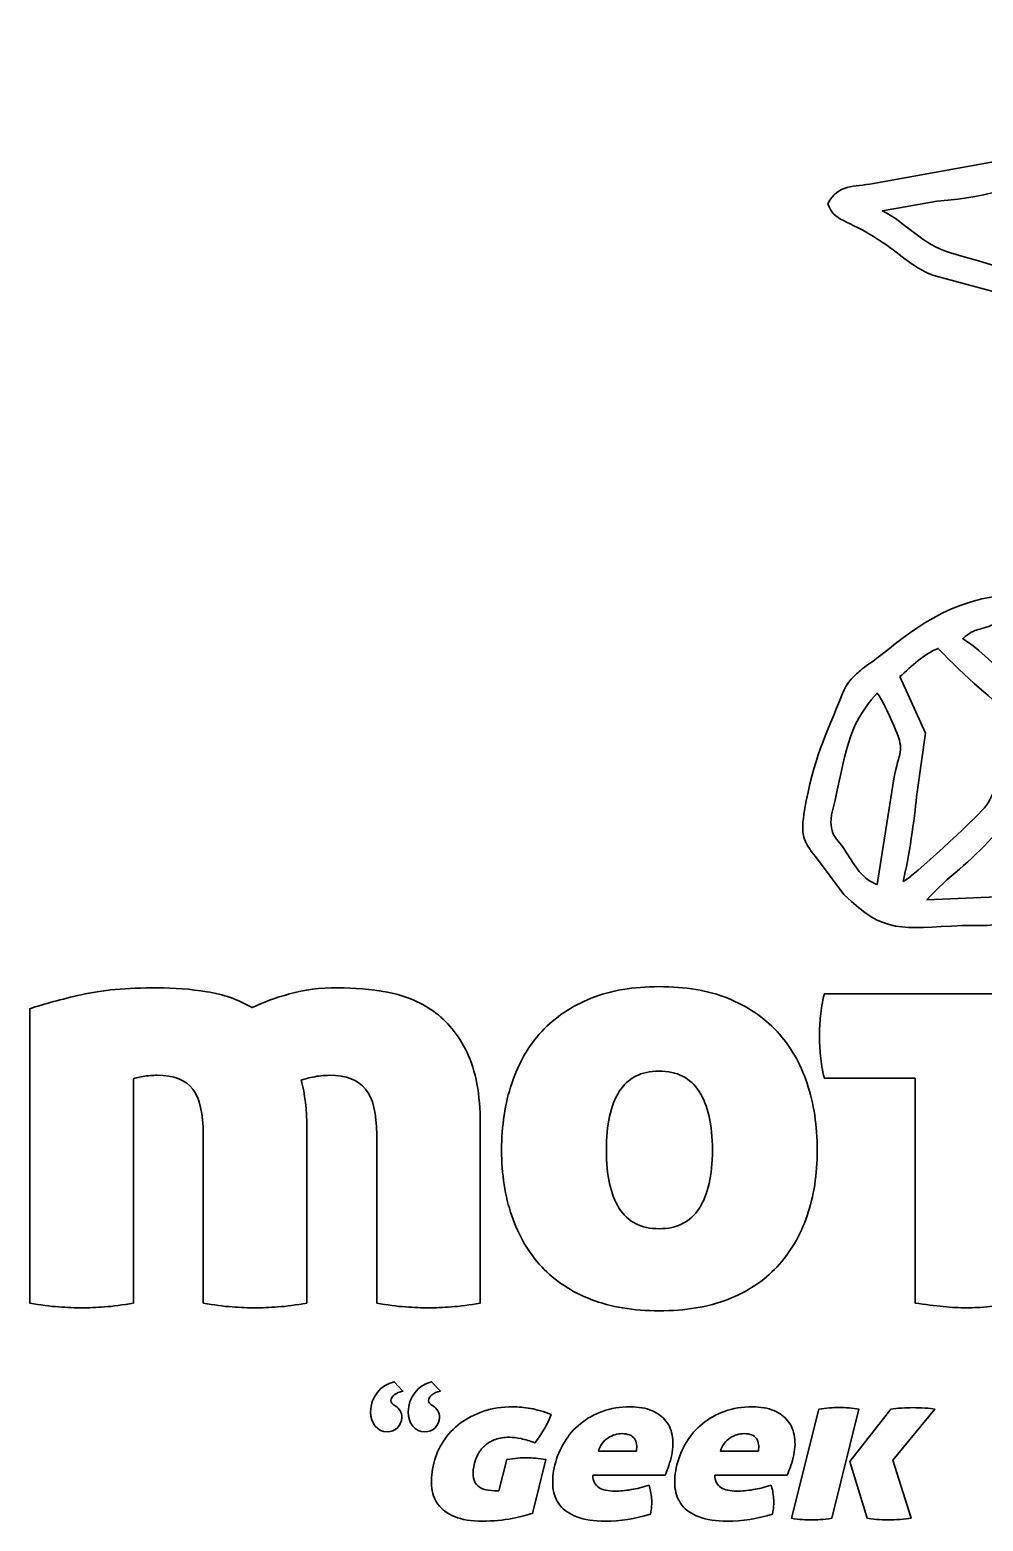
# Model space of a CAD drawing. Header units: inches. Extents: x 3 to 23.3, y -23.3 to -5.2.
# Drawn here: x 17.793 to 19.744, y -23.298 to -20.246 of the extents above; entities that cross this region are included whole.
import ezdxf

# ---------------------------------------------------------------- set-up
doc = ezdxf.new("R2010")
doc.units = ezdxf.units.IN
doc.header["$MEASUREMENT"] = 0
doc.layers.add('Layer 1', color=7, linetype='Continuous')

# ---------------------------------------------------------------- blocks, each defined once
blk = doc.blocks.new('block 8')
at = {"layer": 'Layer 1', "color": 179, "lineweight": 35, "true_color": 0x231f20}
for points, knots in [([(21.692, -21.1379), (21.692, -21.1379), (21.6445, -20.9913), (21.6445, -20.9913), (21.6221, -20.9429), (21.5036, -20.7832), (21.4667, -20.7431), (21.4442, -20.7186), (21.4139, -20.697), (21.3851, -20.6739), (21.3528, -20.6479), (21.3285, -20.6333), (21.3008, -20.6063), (21.2738, -20.58), (21.1271, -20.5181), (21.0814, -20.5071), (20.9866, -20.4843), (20.9327, -20.4679), (20.87, -20.461), (20.87, -20.461), (20.8158, -20.4575), (20.8158, -20.4575), (20.7902, -20.4569), (20.7618, -20.4577), (20.7283, -20.4598), (20.73, -20.4005), (20.7318, -20.3426), (20.7335, -20.2827), (20.7345, -20.2478), (20.6802, -20.2461), (20.6792, -20.2811), (20.6774, -20.3429), (20.6756, -20.4025), (20.6738, -20.4639), (20.6431, -20.466), (20.6149, -20.4671), (20.5831, -20.4686), (20.5027, -20.4723), (20.5462, -20.4499), (20.4938, -20.4242), (20.4729, -20.4139), (20.4107, -20.4272), (20.385, -20.4309), (20.2697, -20.4473), (20.1844, -20.4521), (20.0627, -20.4779), (19.9903, -20.4932), (19.9085, -20.4847), (19.8403, -20.5024), (19.8403, -20.5024), (19.5196, -20.5607), (19.5196, -20.5607), (19.4799, -20.5679), (19.4465, -20.5618), (19.4261, -20.6021), (19.4397, -20.6394), (19.4627, -20.6317), (19.5322, -20.677), (19.5732, -20.7037), (19.5936, -20.7285), (19.6429, -20.7492), (19.6429, -20.7492), (19.9664, -20.8364), (19.9664, -20.8364), (20.0401, -20.8489), (19.9431, -20.8649), (20.0298, -20.9275), (20.0504, -20.9425), (20.059, -20.9516), (20.08, -20.9642), (20.1303, -20.9944), (20.2346, -21.0419), (20.2633, -21.0646), (20.2633, -21.0646), (20.3416, -21.1255), (20.3416, -21.1255), (20.345, -21.1291), (20.3484, -21.1317), (20.3514, -21.1346), (20.3514, -21.1346), (20.3308, -21.1354), (20.3308, -21.1354), (20.2687, -21.1379), (20.2066, -21.1401), (20.1447, -21.1414), (20.1441, -21.1175), (20.1438, -21.0935), (20.1431, -21.0696), (20.1415, -21.017), (20.0596, -21.0177), (20.0612, -21.0705), (20.0644, -21.1804), (20.0651, -21.2904), (20.0683, -21.4004), (20.0699, -21.453), (20.1518, -21.4523), (20.1503, -21.3995), (20.1485, -21.3408), (20.1475, -21.2821), (20.1464, -21.2234), (20.2056, -21.2224), (20.2648, -21.2207), (20.324, -21.2192), (20.324, -21.2192), (20.3463, -21.2187), (20.3463, -21.2187), (20.3463, -21.2187), (20.3462, -21.2199), (20.3462, -21.2199), (20.3281, -21.2642), (20.2967, -21.2956), (20.2749, -21.3561), (20.2676, -21.3763), (20.2363, -21.4478), (20.2262, -21.4545), (20.2262, -21.4545), (20.0298, -21.4964), (20.0298, -21.4964), (19.9941, -21.4991), (19.9584, -21.5047), (19.9227, -21.5075), (19.8744, -21.5112), (19.8673, -21.4842), (19.8459, -21.4568), (19.8254, -21.4304), (19.8106, -21.4), (19.7643, -21.4067), (19.6408, -21.4247), (19.5574, -21.5131), (19.5097, -21.5445), (19.4965, -21.5532), (19.4876, -21.5621), (19.4834, -21.5657), (19.4761, -21.5722), (19.4652, -21.5824), (19.4565, -21.6042), (19.4225, -21.6896), (19.3965, -21.738), (19.3787, -21.843), (19.3703, -21.8925), (19.375, -21.9072), (19.401, -21.9378), (19.401, -21.9378), (19.4592, -22.0161), (19.4592, -22.0161), (19.5438, -22.0979), (19.5743, -22.0843), (19.7021, -22.0795), (19.7237, -22.0787), (19.7407, -22.0796), (19.7583, -22.0786), (19.7966, -22.0764), (19.8275, -22.0707), (19.8677, -22.0719), (19.9044, -22.073), (19.938, -22.0761), (19.9798, -22.0781), (20.0208, -22.08), (20.05, -22.0732), (20.0895, -22.0717), (20.1276, -22.0704), (20.1611, -22.0749), (20.1983, -22.0726), (20.236, -22.0702), (20.2641, -22.0629), (20.3041, -22.0599), (20.3411, -22.0571), (20.3746, -22.059), (20.4109, -22.0573), (20.5205, -22.0523), (20.5384, -22.0581), (20.6275, -22.0573), (20.6275, -22.0573), (21.0681, -22.0524), (21.0681, -22.0524), (21.0994, -22.0513), (21.1469, -22.046), (21.1816, -22.0545), (21.1816, -22.0545), (21.3299, -22.057), (21.3299, -22.057), (21.3629, -22.0562), (21.4144, -22.0122), (21.437, -21.9885), (21.5275, -21.8931), (21.4851, -21.918), (21.5274, -21.8398), (21.5471, -21.8035), (21.5541, -21.7482), (21.5645, -21.7052), (21.5782, -21.6486), (21.5898, -21.6273), (21.6082, -21.5814), (21.6311, -21.5241), (21.6262, -21.509), (21.6388, -21.4538), (21.6508, -21.4015), (21.6649, -21.3747), (21.678, -21.3218), (21.6907, -21.2707), (21.6962, -21.1875), (21.692, -21.1379)], [0, 0, 0, 0, 1, 1, 1, 2, 2, 2, 3, 3, 3, 4, 4, 4, 5, 5, 5, 6, 6, 6, 7, 7, 7, 8, 8, 8, 9, 9, 9, 10, 10, 10, 11, 11, 11, 12, 12, 12, 13, 13, 13, 14, 14, 14, 15, 15, 15, 16, 16, 16, 17, 17, 17, 18, 18, 18, 19, 19, 19, 20, 20, 20, 21, 21, 21, 22, 22, 22, 23, 23, 23, 24, 24, 24, 25, 25, 25, 26, 26, 26, 27, 27, 27, 28, 28, 28, 29, 29, 29, 30, 30, 30, 31, 31, 31, 32, 32, 32, 33, 33, 33, 34, 34, 34, 35, 35, 35, 36, 36, 36, 37, 37, 37, 38, 38, 38, 39, 39, 39, 40, 40, 40, 41, 41, 41, 42, 42, 42, 43, 43, 43, 44, 44, 44, 45, 45, 45, 46, 46, 46, 47, 47, 47, 48, 48, 48, 49, 49, 49, 50, 50, 50, 51, 51, 51, 52, 52, 52, 53, 53, 53, 54, 54, 54, 55, 55, 55, 56, 56, 56, 57, 57, 57, 58, 58, 58, 59, 59, 59, 60, 60, 60, 61, 61, 61, 62, 62, 62, 63, 63, 63, 64, 64, 64, 65, 65, 65, 66, 66, 66, 67, 67, 67, 67]), ([(19.6776, -20.7024), (19.618, -20.685), (19.5884, -20.6422), (19.5381, -20.6167), (19.5381, -20.6167), (19.6498, -20.5967), (19.6498, -20.5967), (19.7745, -20.587), (19.7993, -20.5636), (19.8807, -20.552), (19.9194, -20.5465), (19.9605, -20.5463), (20.0028, -20.5407), (20.0028, -20.5407), (20.4162, -20.4824), (20.4162, -20.4824), (20.4428, -20.4792), (20.4575, -20.4822), (20.4834, -20.4825), (20.4834, -20.4825), (20.5035, -20.5426), (20.5035, -20.5426), (20.5331, -20.6406), (20.5136, -20.6066), (20.4571, -20.6521), (20.4172, -20.6841), (20.4234, -20.6916), (20.4193, -20.7174), (20.4759, -20.7461), (20.5176, -20.7437), (20.544, -20.7516), (20.6258, -20.7759), (20.5995, -20.7616), (20.6617, -20.7769), (20.6783, -20.7809), (20.76, -20.8841), (20.7657, -20.8996), (20.7891, -20.9636), (20.7676, -20.9773), (20.7205, -20.9761), (20.631, -20.9739), (20.6751, -20.9793), (20.5792, -20.9558), (20.3528, -20.9002), (20.4259, -20.8668), (20.3851, -20.8568), (20.2507, -20.8238), (20.1748, -20.8168), (20.0472, -20.7929), (19.8856, -20.7626), (19.8429, -20.751), (19.6776, -20.7024)], [0, 0, 0, 0, 1, 1, 1, 2, 2, 2, 3, 3, 3, 4, 4, 4, 5, 5, 5, 6, 6, 6, 7, 7, 7, 8, 8, 8, 9, 9, 9, 10, 10, 10, 11, 11, 11, 12, 12, 12, 13, 13, 13, 14, 14, 14, 15, 15, 15, 16, 16, 16, 17, 17, 17, 17]), ([(21.5783, -21.4699), (21.5697, -21.5366), (21.5581, -21.556), (21.5318, -21.6171), (21.5102, -21.6673), (21.5041, -21.7287), (21.4877, -21.7828), (21.4751, -21.8243), (21.4588, -21.8863), (21.4259, -21.9192), (21.3996, -21.9455), (21.361, -21.9925), (21.3289, -22.0007), (21.3289, -22.0007), (21.1463, -21.9956), (21.1463, -21.9956), (21.1235, -21.9984), (21.0793, -21.996), (21.0548, -21.9963), (21.0548, -21.9963), (20.9576, -21.9977), (20.9576, -21.9977), (20.8698, -22.0069), (20.6711, -22.004), (20.5772, -21.9999), (20.5772, -21.9999), (20.2918, -22.0055), (20.2918, -22.0055), (20.255, -22.0085), (20.2346, -22.0145), (20.2009, -22.0173), (20.1691, -22.0198), (20.1357, -22.0132), (20.1064, -22.0146), (20.0743, -22.0161), (20.0464, -22.0199), (20.0132, -22.0224), (19.949, -22.0273), (19.8845, -22.0109), (19.8199, -22.0185), (19.8199, -22.0185), (19.6289, -22.0267), (19.6289, -22.0267), (19.6714, -21.979), (19.7192, -21.949), (19.7629, -21.8989), (19.7919, -21.8657), (19.8, -21.878), (19.8195, -21.8221), (19.8344, -21.7796), (19.8446, -21.75), (19.856, -21.7034), (19.9408, -21.7242), (20.1061, -21.68), (20.1787, -21.6741), (20.2563, -21.6679), (20.362, -21.6807), (20.3918, -21.6086), (20.3982, -21.5928), (20.3995, -21.581), (20.4066, -21.5649), (20.4411, -21.487), (20.5425, -21.3288), (20.5716, -21.2142), (20.5716, -21.2142), (20.5716, -21.213), (20.5716, -21.213), (20.6222, -21.2116), (20.6727, -21.2101), (20.7233, -21.2089), (20.8187, -21.2065), (20.9399, -21.1857), (21.0323, -21.2101), (21.149, -21.241), (21.1392, -21.3812), (21.1422, -21.4787), (21.1438, -21.5313), (21.2257, -21.5306), (21.2241, -21.4778), (21.2182, -21.2872), (21.1893, -21.1304), (20.9692, -21.1225), (20.8381, -21.1179), (20.7062, -21.1208), (20.5743, -21.1256), (20.5742, -21.1251), (20.5741, -21.1246), (20.5739, -21.1241), (20.5342, -21.0206), (20.4304, -21.0058), (20.4112, -20.9595), (20.4828, -20.9835), (20.5713, -21.0244), (20.661, -21.0312), (20.7256, -21.0362), (20.8372, -21.0537), (20.8299, -20.9381), (20.8253, -20.8652), (20.7942, -20.8393), (20.7634, -20.8081), (20.7263, -20.7705), (20.7306, -20.7271), (20.6329, -20.7123), (20.6329, -20.7123), (20.51, -20.6882), (20.51, -20.6882), (20.5416, -20.6593), (20.6038, -20.6567), (20.5562, -20.5261), (20.5562, -20.5261), (20.8332, -20.515), (20.8332, -20.515), (20.9211, -20.5222), (21.2009, -20.5857), (21.274, -20.6586), (21.3019, -20.6864), (21.3469, -20.7108), (21.3799, -20.739), (21.4757, -20.8207), (21.458, -20.8245), (21.5023, -20.8815), (21.5329, -20.9209), (21.5871, -20.9837), (21.6016, -21.0328), (21.6126, -21.0701), (21.6319, -21.1149), (21.6371, -21.1557), (21.6523, -21.2759), (21.5888, -21.3874), (21.5783, -21.4699)], [0, 0, 0, 0, 1, 1, 1, 2, 2, 2, 3, 3, 3, 4, 4, 4, 5, 5, 5, 6, 6, 6, 7, 7, 7, 8, 8, 8, 9, 9, 9, 10, 10, 10, 11, 11, 11, 12, 12, 12, 13, 13, 13, 14, 14, 14, 15, 15, 15, 16, 16, 16, 17, 17, 17, 18, 18, 18, 19, 19, 19, 20, 20, 20, 21, 21, 21, 22, 22, 22, 23, 23, 23, 24, 24, 24, 25, 25, 25, 26, 26, 26, 27, 27, 27, 28, 28, 28, 29, 29, 29, 30, 30, 30, 31, 31, 31, 32, 32, 32, 33, 33, 33, 34, 34, 34, 35, 35, 35, 36, 36, 36, 37, 37, 37, 38, 38, 38, 39, 39, 39, 40, 40, 40, 41, 41, 41, 42, 42, 42, 43, 43, 43, 43]), ([(19.7748, -21.4586), (19.9044, -21.6006), (19.8243, -21.5609), (20.0476, -21.5513), (20.077, -21.5501), (20.1816, -21.5186), (20.2114, -21.5152), (20.3021, -21.5049), (20.2506, -21.5356), (20.3211, -21.3897), (20.3389, -21.3528), (20.3399, -21.3366), (20.3623, -21.3045), (20.3899, -21.2648), (20.3978, -21.2472), (20.4055, -21.2185), (20.4055, -21.2185), (20.4056, -21.2172), (20.4056, -21.2172), (20.4056, -21.2172), (20.5145, -21.2144), (20.5145, -21.2144), (20.5145, -21.2144), (20.5145, -21.2158), (20.5145, -21.2158), (20.5099, -21.2293), (20.504, -21.2443), (20.496, -21.2613), (20.47, -21.3169), (20.4682, -21.3419), (20.4213, -21.419), (20.4013, -21.452), (20.3852, -21.4775), (20.3671, -21.5167), (20.3052, -21.6511), (20.3408, -21.5989), (20.2004, -21.6163), (20.1613, -21.6212), (20.1333, -21.6219), (20.0956, -21.6306), (20.0466, -21.6419), (19.9241, -21.6623), (19.8815, -21.6519), (19.8608, -21.6468), (19.752, -21.5195), (19.7023, -21.4922), (19.7303, -21.4666), (19.735, -21.4791), (19.7748, -21.4586)], [0, 0, 0, 0, 1, 1, 1, 2, 2, 2, 3, 3, 3, 4, 4, 4, 5, 5, 5, 6, 6, 6, 7, 7, 7, 8, 8, 8, 9, 9, 9, 10, 10, 10, 11, 11, 11, 12, 12, 12, 13, 13, 13, 14, 14, 14, 15, 15, 15, 16, 16, 16, 16]), ([(19.5803, -21.9891), (19.5923, -21.9401), (19.6039, -21.8603), (19.6076, -21.8159), (19.6076, -21.8159), (19.6261, -21.6855), (19.6261, -21.6855), (19.6261, -21.6855), (19.5739, -21.5699), (19.5739, -21.5699), (19.5968, -21.5491), (19.6239, -21.5225), (19.6524, -21.5121), (19.7064, -21.5712), (19.7755, -21.6246), (19.7893, -21.6409), (19.8101, -21.6653), (19.8022, -21.6697), (19.8022, -21.6698), (19.8012, -21.71), (19.7688, -21.8141), (19.747, -21.8385), (19.7249, -21.8631), (19.5995, -21.9812), (19.5803, -21.9891)], [0, 0, 0, 0, 1, 1, 1, 2, 2, 2, 3, 3, 3, 4, 4, 4, 5, 5, 5, 6, 6, 6, 7, 7, 7, 8, 8, 8, 8]), ([(19.5612, -21.7788), (19.5612, -21.7788), (19.5273, -21.9954), (19.5273, -21.9954), (19.4974, -21.9853), (19.4802, -21.9555), (19.4647, -21.9302), (19.446, -21.8998), (19.424, -21.8927), (19.4359, -21.8444), (19.4655, -21.7239), (19.4622, -21.6764), (19.5272, -21.6034), (19.5363, -21.6143), (19.5579, -21.6618), (19.565, -21.6786), (19.5839, -21.7237), (19.5722, -21.7223), (19.5612, -21.7788)], [0, 0, 0, 0, 1, 1, 1, 2, 2, 2, 3, 3, 3, 4, 4, 4, 5, 5, 5, 6, 6, 6, 6])]:
    blk.add_open_spline(points, degree=3, knots=knots, dxfattribs=at)
blk = doc.blocks.new('block 9')
at = {"layer": 'Layer 1', "color": 179, "lineweight": 35, "true_color": 0x231f20}
for points, knots in [([(18.532, -23.0515), (18.532, -23.0559), (18.534, -23.0583), (18.5409, -23.0624), (18.5501, -23.0678), (18.5542, -23.0753), (18.5542, -23.0863), (18.5542, -23.1026), (18.5409, -23.1156), (18.5242, -23.1156), (18.5047, -23.1156), (18.4904, -23.0985), (18.4904, -23.0747), (18.4904, -23.045), (18.5098, -23.0201), (18.5385, -23.0129), (18.5385, -23.0129), (18.5566, -23.032), (18.5566, -23.032), (18.5416, -23.0354), (18.532, -23.0429), (18.532, -23.0515)], [0, 0, 0, 0, 1, 1, 1, 2, 2, 2, 3, 3, 3, 4, 4, 4, 5, 5, 5, 6, 6, 6, 7, 7, 7, 7]), ([(18.6091, -23.0515), (18.6091, -23.0559), (18.6108, -23.0579), (18.618, -23.0624), (18.6268, -23.0678), (18.6313, -23.0753), (18.6313, -23.0863), (18.6313, -23.1026), (18.618, -23.1156), (18.6013, -23.1156), (18.5815, -23.1156), (18.5675, -23.0985), (18.5675, -23.0747), (18.5675, -23.045), (18.5869, -23.0201), (18.6152, -23.0129), (18.6152, -23.0129), (18.6333, -23.032), (18.6333, -23.032), (18.6187, -23.0354), (18.6091, -23.0429), (18.6091, -23.0515)], [0, 0, 0, 0, 1, 1, 1, 2, 2, 2, 3, 3, 3, 4, 4, 4, 5, 5, 5, 6, 6, 6, 7, 7, 7, 7]), ([(18.7195, -23.2983), (18.6962, -23.2983), (18.6771, -23.2952), (18.6622, -23.289), (18.6474, -23.2828), (18.6361, -23.2744), (18.6283, -23.2637), (18.6206, -23.253), (18.6162, -23.2405), (18.6151, -23.2261), (18.614, -23.2117), (18.6155, -23.1962), (18.6196, -23.1798), (18.6235, -23.1639), (18.6301, -23.1489), (18.6393, -23.1348), (18.6485, -23.1207), (18.66, -23.1084), (18.6738, -23.098), (18.6876, -23.0876), (18.7035, -23.0794), (18.7216, -23.0734), (18.7397, -23.0673), (18.7596, -23.0643), (18.7813, -23.0643), (18.7927, -23.0643), (18.8049, -23.0654), (18.8179, -23.0677), (18.831, -23.07), (18.8449, -23.0741), (18.8597, -23.0798), (18.8582, -23.0847), (18.8564, -23.0894), (18.8543, -23.0937), (18.8523, -23.098), (18.85, -23.1024), (18.8474, -23.1069), (18.8448, -23.1114), (18.8418, -23.1161), (18.8385, -23.1211), (18.8351, -23.1262), (18.8312, -23.1319), (18.8267, -23.1382), (18.8166, -23.1342), (18.8071, -23.1313), (18.7982, -23.1294), (18.7892, -23.1275), (18.7814, -23.1266), (18.7745, -23.1266), (18.7638, -23.1266), (18.7544, -23.128), (18.7462, -23.1309), (18.738, -23.1338), (18.731, -23.1377), (18.7253, -23.1426), (18.7195, -23.1475), (18.7148, -23.1532), (18.711, -23.1597), (18.7073, -23.1661), (18.7046, -23.1728), (18.7029, -23.1798), (18.698, -23.1991), (18.6992, -23.2133), (18.7063, -23.2224), (18.7135, -23.2315), (18.7261, -23.236), (18.7443, -23.236), (18.7443, -23.236), (18.7531, -23.236), (18.7531, -23.236), (18.7531, -23.236), (18.7689, -23.1724), (18.7689, -23.1724), (18.7774, -23.171), (18.7849, -23.17), (18.7914, -23.1694), (18.7978, -23.1688), (18.804, -23.1685), (18.8099, -23.1685), (18.8212, -23.1685), (18.8344, -23.1698), (18.8493, -23.1724), (18.8493, -23.1724), (18.8219, -23.2823), (18.8219, -23.2823), (18.8117, -23.2855), (18.7977, -23.2889), (18.7799, -23.2927), (18.762, -23.2964), (18.7419, -23.2983), (18.7195, -23.2983)], [0, 0, 0, 0, 1, 1, 1, 2, 2, 2, 3, 3, 3, 4, 4, 4, 5, 5, 5, 6, 6, 6, 7, 7, 7, 8, 8, 8, 9, 9, 9, 10, 10, 10, 11, 11, 11, 12, 12, 12, 13, 13, 13, 14, 14, 14, 15, 15, 15, 16, 16, 16, 17, 17, 17, 18, 18, 18, 19, 19, 19, 20, 20, 20, 21, 21, 21, 22, 22, 22, 23, 23, 23, 24, 24, 24, 25, 25, 25, 26, 26, 26, 27, 27, 27, 28, 28, 28, 29, 29, 29, 30, 30, 30, 30]), ([(18.945, -23.2044), (18.9457, -23.2163), (18.9498, -23.2246), (18.9575, -23.2295), (18.9652, -23.2344), (18.9764, -23.2369), (18.991, -23.2369), (19.0004, -23.2369), (19.0112, -23.2359), (19.0234, -23.2338), (19.0356, -23.2318), (19.0478, -23.2288), (19.0602, -23.2248), (19.0629, -23.2323), (19.0647, -23.2412), (19.0655, -23.2516), (19.0663, -23.262), (19.0655, -23.2728), (19.063, -23.284), (19.0317, -23.2935), (19.001, -23.2983), (18.9708, -23.2983), (18.9474, -23.2983), (18.9281, -23.2954), (18.9128, -23.2897), (18.8975, -23.2839), (18.8859, -23.2759), (18.8779, -23.2656), (18.8699, -23.2554), (18.8652, -23.2432), (18.8636, -23.2291), (18.8621, -23.215), (18.8635, -23.1995), (18.8676, -23.1828), (18.8717, -23.1664), (18.8782, -23.1509), (18.887, -23.1365), (18.8958, -23.1221), (18.9067, -23.1096), (18.9197, -23.0989), (18.9328, -23.0882), (18.9479, -23.0798), (18.965, -23.0736), (18.9821, -23.0674), (19.0011, -23.0643), (19.0218, -23.0643), (19.039, -23.0643), (19.0537, -23.0668), (19.0659, -23.0721), (19.0781, -23.0772), (19.0877, -23.0844), (19.0949, -23.0935), (19.1021, -23.1025), (19.1066, -23.1135), (19.1084, -23.1263), (19.1102, -23.1392), (19.1093, -23.1531), (19.1055, -23.1681), (19.1036, -23.1759), (19.1014, -23.1829), (19.0991, -23.1891), (19.0967, -23.1953), (19.0947, -23.2004), (19.0931, -23.2044), (19.0931, -23.2044), (18.945, -23.2044), (18.945, -23.2044)], [0, 0, 0, 0, 1, 1, 1, 2, 2, 2, 3, 3, 3, 4, 4, 4, 5, 5, 5, 6, 6, 6, 7, 7, 7, 8, 8, 8, 9, 9, 9, 10, 10, 10, 11, 11, 11, 12, 12, 12, 13, 13, 13, 14, 14, 14, 15, 15, 15, 16, 16, 16, 17, 17, 17, 18, 18, 18, 19, 19, 19, 20, 20, 20, 21, 21, 21, 22, 22, 22, 22]), ([(19.1948, -23.2044), (19.1955, -23.2163), (19.1996, -23.2246), (19.2073, -23.2295), (19.215, -23.2344), (19.2262, -23.2369), (19.2408, -23.2369), (19.2502, -23.2369), (19.261, -23.2359), (19.2732, -23.2338), (19.2854, -23.2318), (19.2976, -23.2288), (19.31, -23.2248), (19.3127, -23.2323), (19.3145, -23.2412), (19.3153, -23.2516), (19.3161, -23.262), (19.3153, -23.2728), (19.3128, -23.284), (19.2815, -23.2935), (19.2508, -23.2983), (19.2206, -23.2983), (19.1972, -23.2983), (19.1779, -23.2954), (19.1626, -23.2897), (19.1473, -23.2839), (19.1357, -23.2759), (19.1277, -23.2656), (19.1197, -23.2554), (19.1149, -23.2432), (19.1134, -23.2291), (19.1119, -23.215), (19.1133, -23.1995), (19.1174, -23.1828), (19.1215, -23.1664), (19.128, -23.1509), (19.1368, -23.1365), (19.1456, -23.1221), (19.1565, -23.1096), (19.1695, -23.0989), (19.1826, -23.0882), (19.1977, -23.0798), (19.2148, -23.0736), (19.2319, -23.0674), (19.2509, -23.0643), (19.2716, -23.0643), (19.2888, -23.0643), (19.3035, -23.0668), (19.3157, -23.0721), (19.3279, -23.0772), (19.3375, -23.0844), (19.3447, -23.0935), (19.3519, -23.1025), (19.3563, -23.1135), (19.3582, -23.1263), (19.36, -23.1392), (19.359, -23.1531), (19.3553, -23.1681), (19.3534, -23.1759), (19.3512, -23.1829), (19.3489, -23.1891), (19.3465, -23.1953), (19.3445, -23.2004), (19.3428, -23.2044), (19.3428, -23.2044), (19.1948, -23.2044), (19.1948, -23.2044)], [0, 0, 0, 0, 1, 1, 1, 2, 2, 2, 3, 3, 3, 4, 4, 4, 5, 5, 5, 6, 6, 6, 7, 7, 7, 8, 8, 8, 9, 9, 9, 10, 10, 10, 11, 11, 11, 12, 12, 12, 13, 13, 13, 14, 14, 14, 15, 15, 15, 16, 16, 16, 17, 17, 17, 18, 18, 18, 19, 19, 19, 20, 20, 20, 21, 21, 21, 22, 22, 22, 22]), ([(19.4077, -23.0694), (19.4152, -23.068), (19.4225, -23.067), (19.4296, -23.0664), (19.4367, -23.0659), (19.4435, -23.0656), (19.45, -23.0656), (19.4562, -23.0656), (19.4628, -23.0659), (19.4698, -23.0664), (19.4768, -23.067), (19.4835, -23.068), (19.49, -23.0694), (19.49, -23.0694), (19.4344, -23.2922), (19.4344, -23.2922), (19.4256, -23.2937), (19.4178, -23.2946), (19.4108, -23.2951), (19.4039, -23.2955), (19.3978, -23.2957), (19.3927, -23.2957), (19.3871, -23.2957), (19.381, -23.2955), (19.3743, -23.2951), (19.3676, -23.2946), (19.3602, -23.2937), (19.3521, -23.2922), (19.3521, -23.2922), (19.4077, -23.0694), (19.4077, -23.0694)], [0, 0, 0, 0, 1, 1, 1, 2, 2, 2, 3, 3, 3, 4, 4, 4, 5, 5, 5, 6, 6, 6, 7, 7, 7, 8, 8, 8, 9, 9, 9, 10, 10, 10, 10]), ([(19.5552, -23.0694), (19.5613, -23.0683), (19.5687, -23.0674), (19.5773, -23.0668), (19.5859, -23.0663), (19.5934, -23.066), (19.5999, -23.066), (19.6083, -23.066), (19.6168, -23.0663), (19.6252, -23.0668), (19.6337, -23.0674), (19.6404, -23.0683), (19.6453, -23.0694), (19.6453, -23.0694), (19.559, -23.1733), (19.559, -23.1733), (19.559, -23.1733), (19.5965, -23.2922), (19.5965, -23.2922), (19.5904, -23.2934), (19.5829, -23.2943), (19.574, -23.2948), (19.5651, -23.2954), (19.5574, -23.2957), (19.5509, -23.2957), (19.5425, -23.2957), (19.5342, -23.2954), (19.526, -23.2948), (19.5179, -23.2943), (19.5115, -23.2934), (19.5069, -23.2922), (19.5069, -23.2922), (19.4711, -23.1763), (19.4711, -23.1763), (19.4711, -23.1763), (19.5552, -23.0694), (19.5552, -23.0694)], [0, 0, 0, 0, 1, 1, 1, 2, 2, 2, 3, 3, 3, 4, 4, 4, 5, 5, 5, 6, 6, 6, 7, 7, 7, 8, 8, 8, 9, 9, 9, 10, 10, 10, 11, 11, 11, 12, 12, 12, 12]), ([(19.0052, -23.1192), (18.9948, -23.1192), (18.9852, -23.1221), (18.9763, -23.1279), (18.9674, -23.1336), (18.9608, -23.1426), (18.9565, -23.1547), (18.9565, -23.1547), (19.0344, -23.1547), (19.0344, -23.1547), (19.0362, -23.1446), (19.0348, -23.1361), (19.0302, -23.1294), (19.0256, -23.1226), (19.0172, -23.1192), (19.0052, -23.1192)], [0, 0, 0, 0, 1, 1, 1, 2, 2, 2, 3, 3, 3, 4, 4, 4, 5, 5, 5, 5]), ([(19.255, -23.1192), (19.2446, -23.1192), (19.235, -23.1221), (19.2261, -23.1279), (19.2172, -23.1336), (19.2106, -23.1426), (19.2063, -23.1547), (19.2063, -23.1547), (19.2841, -23.1547), (19.2841, -23.1547), (19.286, -23.1446), (19.2846, -23.1361), (19.28, -23.1294), (19.2754, -23.1226), (19.267, -23.1192), (19.255, -23.1192)], [0, 0, 0, 0, 1, 1, 1, 2, 2, 2, 3, 3, 3, 4, 4, 4, 5, 5, 5, 5])]:
    blk.add_open_spline(points, degree=3, knots=knots, dxfattribs=at)
blk = doc.blocks.new('block 14')
at = {"layer": 'Layer 1', "color": 179, "lineweight": 35, "true_color": 0x231f20}
for points, knots in [([(18.0537, -22.2067), (18.088, -22.2067), (18.1219, -22.2094), (18.1553, -22.2147), (18.1887, -22.22), (18.2197, -22.2308), (18.2481, -22.2472), (18.2699, -22.2366), (18.2954, -22.2272), (18.3246, -22.219), (18.3539, -22.2108), (18.3869, -22.2067), (18.4237, -22.2067), (18.4564, -22.2067), (18.49, -22.2098), (18.5247, -22.2159), (18.5594, -22.222), (18.5908, -22.2349), (18.6188, -22.2545), (18.6468, -22.2742), (18.6698, -22.3024), (18.6878, -22.3392), (18.7057, -22.376), (18.7147, -22.4246), (18.7147, -22.4851), (18.7147, -22.4851), (18.7147, -22.8519), (18.7147, -22.8519), (18.693, -22.8559), (18.6733, -22.8586), (18.6558, -22.8598), (18.6382, -22.8611), (18.6227, -22.8617), (18.6094, -22.8617), (18.5951, -22.8617), (18.5793, -22.8611), (18.5617, -22.8598), (18.5441, -22.8586), (18.5245, -22.8559), (18.5028, -22.8519), (18.5028, -22.8519), (18.5028, -22.5072), (18.5028, -22.5072), (18.5028, -22.4639), (18.4952, -22.4328), (18.4802, -22.414), (18.4651, -22.3952), (18.4405, -22.3858), (18.4062, -22.3858), (18.3945, -22.3858), (18.383, -22.387), (18.3717, -22.3895), (18.3604, -22.3919), (18.3527, -22.394), (18.3485, -22.3956), (18.356, -22.4242), (18.3598, -22.4569), (18.3598, -22.4937), (18.3598, -22.4937), (18.3598, -22.8519), (18.3598, -22.8519), (18.338, -22.8559), (18.3184, -22.8586), (18.3008, -22.8598), (18.2832, -22.8611), (18.2678, -22.8617), (18.2544, -22.8617), (18.2402, -22.8617), (18.2243, -22.8611), (18.2067, -22.8598), (18.1892, -22.8586), (18.1695, -22.8559), (18.1478, -22.8519), (18.1478, -22.8519), (18.1478, -22.5072), (18.1478, -22.5072), (18.1478, -22.4639), (18.1407, -22.4328), (18.1264, -22.414), (18.1122, -22.3952), (18.088, -22.3858), (18.0537, -22.3858), (18.0445, -22.3858), (18.0347, -22.3866), (18.0242, -22.3882), (18.0138, -22.3899), (18.0073, -22.3915), (18.0048, -22.3931), (18.0048, -22.3931), (18.0048, -22.8519), (18.0048, -22.8519), (17.983, -22.8559), (17.9634, -22.8586), (17.9458, -22.8598), (17.9283, -22.8611), (17.9128, -22.8617), (17.8994, -22.8617), (17.8852, -22.8617), (17.8693, -22.8611), (17.8518, -22.8598), (17.8342, -22.8586), (17.8145, -22.8559), (17.7928, -22.8519), (17.7928, -22.8519), (17.7928, -22.2496), (17.7928, -22.2496), (17.8221, -22.2398), (17.8572, -22.2302), (17.8982, -22.2208), (17.9391, -22.2114), (17.991, -22.2067), (18.0537, -22.2067)], [0, 0, 0, 0, 1, 1, 1, 2, 2, 2, 3, 3, 3, 4, 4, 4, 5, 5, 5, 6, 6, 6, 7, 7, 7, 8, 8, 8, 9, 9, 9, 10, 10, 10, 11, 11, 11, 12, 12, 12, 13, 13, 13, 14, 14, 14, 15, 15, 15, 16, 16, 16, 17, 17, 17, 18, 18, 18, 19, 19, 19, 20, 20, 20, 21, 21, 21, 22, 22, 22, 23, 23, 23, 24, 24, 24, 25, 25, 25, 26, 26, 26, 27, 27, 27, 28, 28, 28, 29, 29, 29, 30, 30, 30, 31, 31, 31, 32, 32, 32, 33, 33, 33, 34, 34, 34, 35, 35, 35, 36, 36, 36, 37, 37, 37, 37]), ([(18.7585, -22.5391), (18.7585, -22.4892), (18.7654, -22.4436), (18.7792, -22.4023), (18.793, -22.3611), (18.8135, -22.3257), (18.8407, -22.2962), (18.8678, -22.2668), (18.9015, -22.2441), (18.9416, -22.2282), (18.9818, -22.2122), (19.0282, -22.2043), (19.0809, -22.2043), (19.1344, -22.2043), (19.1812, -22.2122), (19.2214, -22.2282), (19.2615, -22.2441), (19.2951, -22.2668), (19.3223, -22.2962), (19.3495, -22.3257), (19.37, -22.3611), (19.3838, -22.4023), (19.3976, -22.4436), (19.4045, -22.4892), (19.4045, -22.5391), (19.4045, -22.5882), (19.3976, -22.6329), (19.3838, -22.6734), (19.37, -22.7139), (19.3495, -22.7486), (19.3223, -22.7777), (19.2951, -22.8067), (19.2615, -22.829), (19.2214, -22.8445), (19.1812, -22.86), (19.1344, -22.8678), (19.0809, -22.8678), (19.0282, -22.8678), (18.9818, -22.86), (18.9416, -22.8445), (18.9015, -22.829), (18.8678, -22.8067), (18.8407, -22.7777), (18.8135, -22.7486), (18.793, -22.7139), (18.7792, -22.6734), (18.7654, -22.6329), (18.7585, -22.5882), (18.7585, -22.5391)], [0, 0, 0, 0, 1, 1, 1, 2, 2, 2, 3, 3, 3, 4, 4, 4, 5, 5, 5, 6, 6, 6, 7, 7, 7, 8, 8, 8, 9, 9, 9, 10, 10, 10, 11, 11, 11, 12, 12, 12, 13, 13, 13, 14, 14, 14, 15, 15, 15, 16, 16, 16, 16]), ([(19.6048, -22.3919), (19.6048, -22.3919), (19.4192, -22.3919), (19.4192, -22.3919), (19.415, -22.3756), (19.4123, -22.3602), (19.4111, -22.3459), (19.4098, -22.3316), (19.4092, -22.3179), (19.4092, -22.3048), (19.4092, -22.2918), (19.4098, -22.2783), (19.4111, -22.2644), (19.4123, -22.2505), (19.415, -22.2353), (19.4192, -22.219), (19.4192, -22.219), (20.0025, -22.219), (20.0025, -22.219), (20.0066, -22.2353), (20.0094, -22.2505), (20.0106, -22.2644), (20.0119, -22.2783), (20.0125, -22.2918), (20.0125, -22.3048), (20.0125, -22.3179), (20.0119, -22.3316), (20.0106, -22.3459), (20.0094, -22.3602), (20.0066, -22.3756), (20.0025, -22.3919), (20.0025, -22.3919), (19.8168, -22.3919), (19.8168, -22.3919), (19.8168, -22.3919), (19.8168, -22.8519), (19.8168, -22.8519), (19.7951, -22.8551), (19.7754, -22.8576), (19.7579, -22.8592), (19.7403, -22.8608), (19.7244, -22.8617), (19.7102, -22.8617), (19.696, -22.8617), (19.6801, -22.8608), (19.6625, -22.8592), (19.645, -22.8576), (19.6257, -22.8551), (19.6048, -22.8519), (19.6048, -22.8519), (19.6048, -22.3919), (19.6048, -22.3919)], [0, 0, 0, 0, 1, 1, 1, 2, 2, 2, 3, 3, 3, 4, 4, 4, 5, 5, 5, 6, 6, 6, 7, 7, 7, 8, 8, 8, 9, 9, 9, 10, 10, 10, 11, 11, 11, 12, 12, 12, 13, 13, 13, 14, 14, 14, 15, 15, 15, 16, 16, 16, 17, 17, 17, 17]), ([(19.19, -22.5391), (19.19, -22.4868), (19.181, -22.4467), (19.163, -22.4189), (19.145, -22.3911), (19.1177, -22.3772), (19.0809, -22.3772), (19.0441, -22.3772), (19.0169, -22.3911), (18.9993, -22.4189), (18.9818, -22.4467), (18.973, -22.4868), (18.973, -22.5391), (18.973, -22.5906), (18.9818, -22.6303), (18.9993, -22.6581), (19.0169, -22.6859), (19.0441, -22.6998), (19.0809, -22.6998), (19.1177, -22.6998), (19.145, -22.6859), (19.163, -22.6581), (19.181, -22.6303), (19.19, -22.5906), (19.19, -22.5391)], [0, 0, 0, 0, 1, 1, 1, 2, 2, 2, 3, 3, 3, 4, 4, 4, 5, 5, 5, 6, 6, 6, 7, 7, 7, 8, 8, 8, 8])]:
    blk.add_open_spline(points, degree=3, knots=knots, dxfattribs=at)
blk = doc.blocks.new('block 7')
at = {"layer": 'Layer 1'}
for name in ['block 8', 'block 14', 'block 9']:
    blk.add_blockref(name, (0, 0), dxfattribs=at)

msp = doc.modelspace()

# ---------------------------------------------------------------- block references
at = {"layer": 'Layer 1'}
msp.add_blockref('block 7', (0, 0), dxfattribs=at)

doc.saveas('drawing.dxf')
